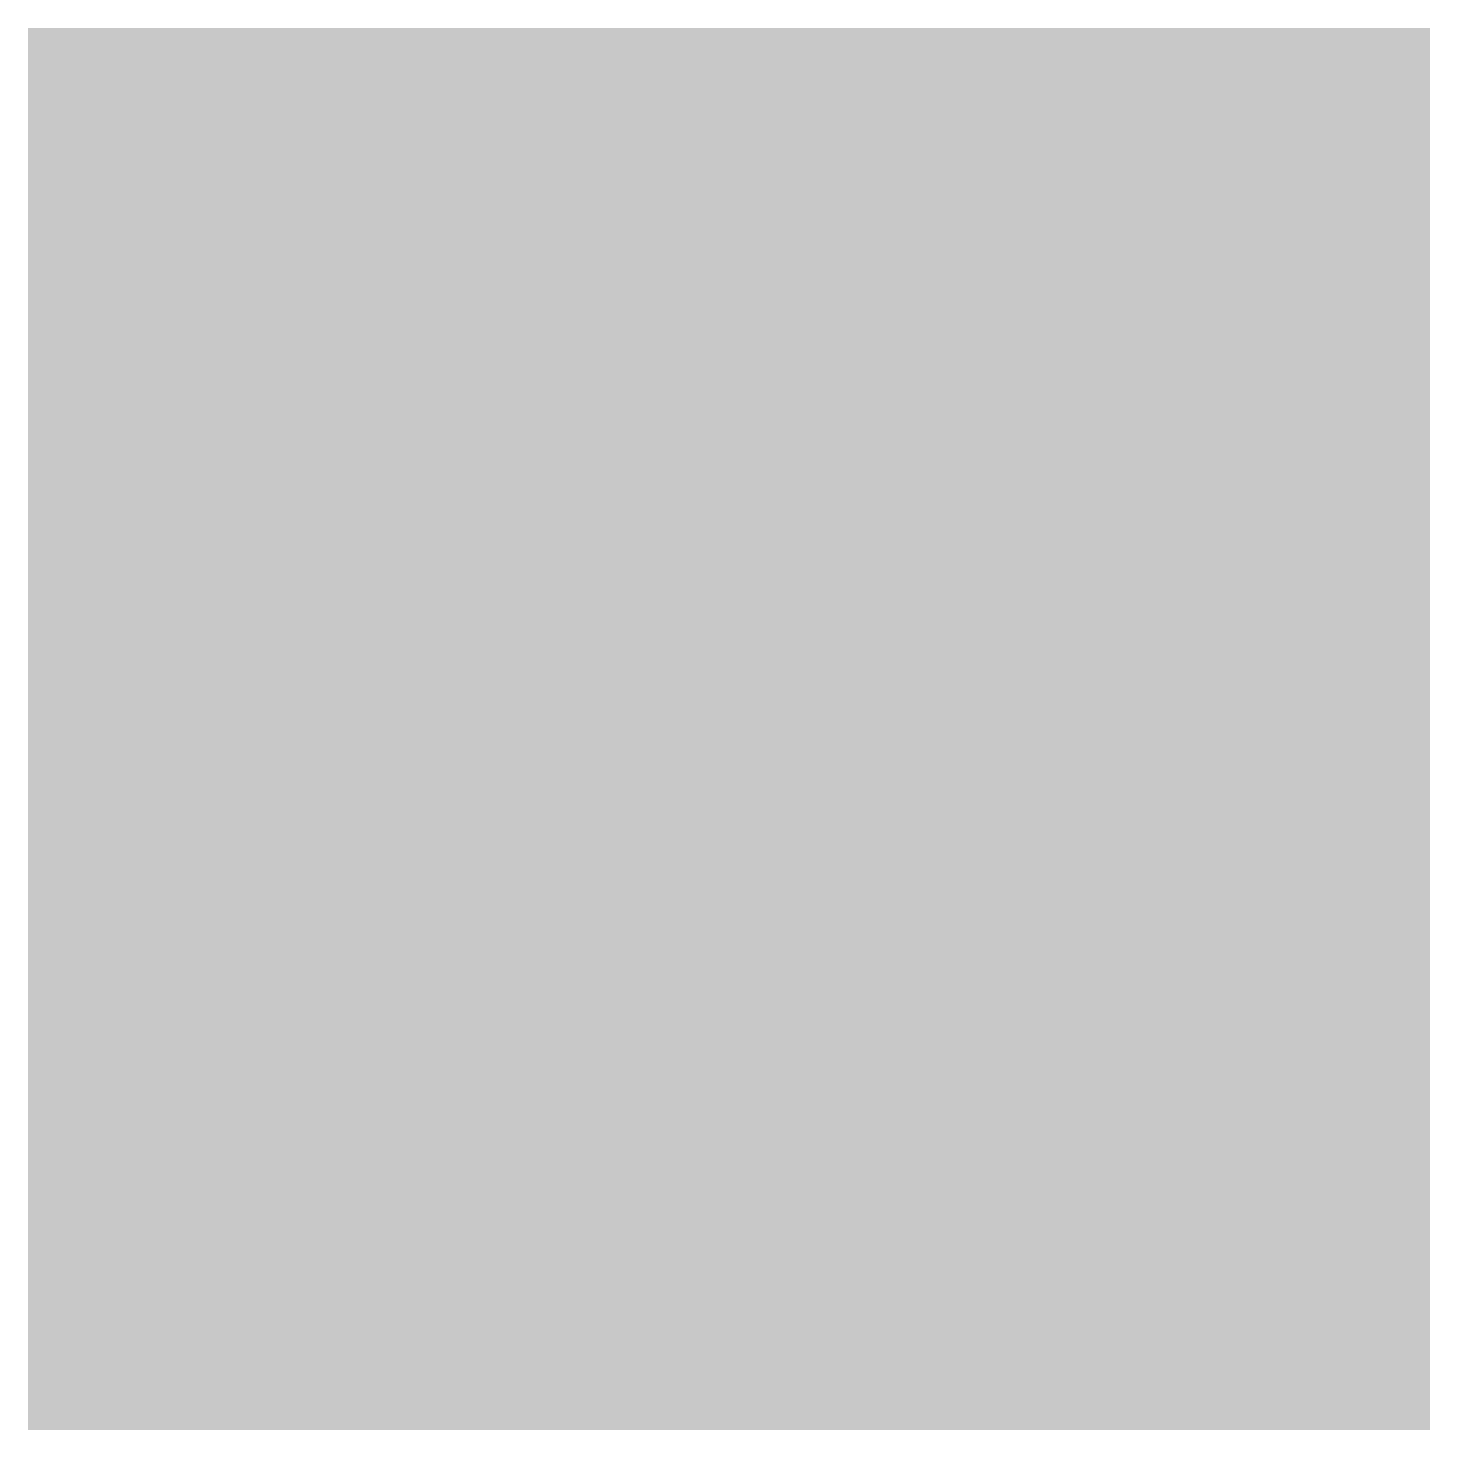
# Model space of a CAD drawing. Extents: x -500 to 500, y -500 to 500.
import ezdxf

# ---------------------------------------------------------------- set-up
doc = ezdxf.new("R2010")
doc.units = 0
doc.header["$LTSCALE"] = 100
doc.layers.get('0').update_dxf_attribs({"linetype": 'CONTINUOUS'})

msp = doc.modelspace()

# ---------------------------------------------------------------- linework, layer by layer
at = {"color": 0}
msp.add_solid([(-500, -500), (500, -500), (-500, 500), (500, 500)], dxfattribs=at)

doc.saveas('drawing.dxf')
